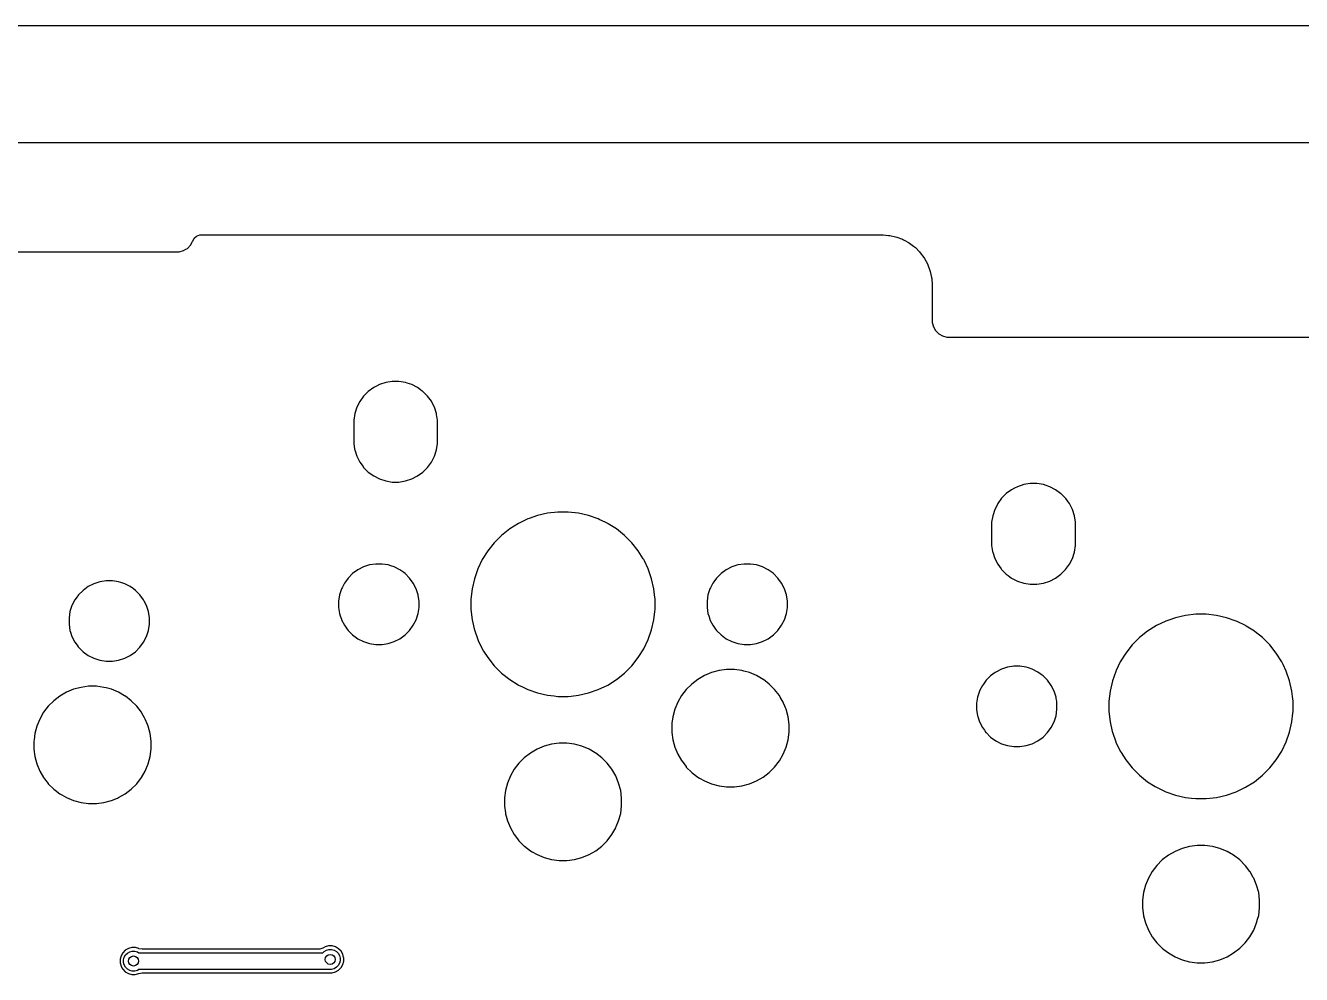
# Model space of a CAD drawing. Header units: inches. Extents: x 2.6 to 14.2, y -7.9 to -3.5.
# Drawn here: x 4.64 to 6.14, y -4.568 to -3.452 of the extents above; entities that cross this region are included whole.
import ezdxf

# ---------------------------------------------------------------- set-up
doc = ezdxf.new("R2010")
doc.units = ezdxf.units.IN
doc.header["$MEASUREMENT"] = 0
doc.layers.add('B.Cu', color=153, linetype='CONTINUOUS', true_color=0x4d7fc4)

msp = doc.modelspace()

# ---------------------------------------------------------------- linework, layer by layer
at = {"layer": 'B.Cu', "linetype": 'CONTINUOUS'}
for p, q in [((2.598, -3.4524), (14.1925, -3.4524)), ((6.3309, -3.5901), (3.3782, -3.5901)), ((4.8369, -3.7057), (4.8386, -3.7022)), ((4.8386, -3.7022), (4.8415, -3.6997)), ((4.8415, -3.6997), (4.8451, -3.6985)), ((4.8451, -3.6985), (4.8464, -3.6984)), ((4.8464, -3.6984), (5.6446, -3.6984)), ((5.6446, -3.6984), (5.6469, -3.6984)), ((5.6469, -3.6984), (5.6476, -3.6984)), ((5.6476, -3.6984), (5.6487, -3.6985)), ((5.6487, -3.6985), (5.6549, -3.699)), ((5.6549, -3.699), (5.6563, -3.6992)), ((5.6563, -3.6992), (5.6632, -3.7007)), ((5.6632, -3.7007), (5.6645, -3.7011)), ((5.6645, -3.7011), (5.6711, -3.7035)), ((5.6711, -3.7035), (5.6724, -3.7041)), ((5.6724, -3.7041), (5.6741, -3.705)), ((4.1476, -3.7181), (4.8211, -3.7181)), ((4.8211, -3.7181), (4.8261, -3.7168)), ((4.8261, -3.7168), (4.8287, -3.7153)), ((4.8287, -3.7153), (4.8306, -3.7142)), ((4.8306, -3.7142), (4.8342, -3.7105)), ((4.8342, -3.7105), (4.8368, -3.706)), ((4.8342, -3.7105), (4.8342, -3.7105)), ((4.8368, -3.706), (4.8369, -3.7057)), ((4.8368, -3.706), (4.8368, -3.706)), ((5.6741, -3.705), (5.6784, -3.7074)), ((5.6784, -3.7074), (5.6785, -3.7074)), ((5.6785, -3.7074), (5.6797, -3.7082)), ((5.6797, -3.7082), (5.6844, -3.7117)), ((5.6844, -3.7117), (5.6853, -3.7124)), ((5.6853, -3.7124), (5.6864, -3.7133)), ((5.6864, -3.7133), (5.6913, -3.7183)), ((5.6913, -3.7183), (5.6922, -3.7194)), ((5.6922, -3.7194), (5.6965, -3.725)), ((5.6965, -3.725), (5.6972, -3.7261)), ((5.6972, -3.7261), (5.7006, -3.7323)), ((5.7006, -3.7323), (5.7012, -3.7336)), ((5.7012, -3.7336), (5.7036, -3.7402)), ((5.7036, -3.7402), (5.704, -3.7415)), ((5.704, -3.7415), (5.7055, -3.7484)), ((5.7055, -3.7484), (5.7057, -3.7497)), ((5.7057, -3.7497), (5.7062, -3.7571)), ((5.7062, -3.7571), (5.7062, -3.7578)), ((5.7062, -3.7578), (5.7062, -3.8014)), ((5.7062, -3.8014), (5.7076, -3.8064)), ((5.7076, -3.8064), (5.7076, -3.8064)), ((5.7076, -3.8064), (5.7076, -3.8064)), ((5.7076, -3.8064), (5.7102, -3.8109)), ((5.7102, -3.8109), (5.7139, -3.8146)), ((5.7139, -3.8146), (5.7183, -3.8171)), ((5.7183, -3.8171), (5.7234, -3.8185)), ((5.7234, -3.8185), (6.3309, -3.8185)), ((5.0433, -3.8823), (5.0378, -3.8878)), ((5.0496, -3.8777), (5.0433, -3.8823)), ((5.0529, -3.876), (5.0496, -3.8777)), ((5.0496, -3.8777), (5.0496, -3.8777)), ((5.0496, -3.8777), (5.0496, -3.8777)), ((5.0496, -3.8777), (5.0496, -3.8777)), ((5.0565, -3.8742), (5.0529, -3.876)), ((5.0638, -3.8718), (5.0565, -3.8742)), ((5.0565, -3.8742), (5.0565, -3.8742)), ((5.0715, -3.8706), (5.0638, -3.8718)), ((5.0792, -3.8706), (5.0715, -3.8706)), ((5.0715, -3.8706), (5.0715, -3.8706)), ((5.0715, -3.8706), (5.0715, -3.8706)), ((5.0869, -3.8718), (5.0792, -3.8706)), ((5.0792, -3.8706), (5.0792, -3.8706)), ((5.0792, -3.8706), (5.0792, -3.8706)), ((5.0888, -3.8725), (5.0869, -3.8718)), ((5.0869, -3.8718), (5.0869, -3.8718)), ((5.0869, -3.8718), (5.0869, -3.8718)), ((5.0943, -3.8742), (5.0888, -3.8725)), ((5.1012, -3.8777), (5.0943, -3.8742)), ((5.0943, -3.8742), (5.0943, -3.8742)), ((5.0943, -3.8742), (5.0943, -3.8742)), ((5.0943, -3.8742), (5.0943, -3.8742)), ((5.1048, -3.8804), (5.1012, -3.8777)), ((5.1012, -3.8777), (5.1012, -3.8777)), ((5.1012, -3.8777), (5.1012, -3.8777)), ((5.1068, -3.8819), (5.1048, -3.8804)), ((5.1074, -3.8823), (5.1068, -3.8819)), ((5.1129, -3.8878), (5.1074, -3.8823)), ((5.0332, -3.8941), (5.0297, -3.901)), ((5.0333, -3.894), (5.0332, -3.8941)), ((5.0378, -3.8878), (5.0333, -3.894)), ((5.0333, -3.894), (5.0333, -3.894)), ((5.0333, -3.894), (5.0333, -3.894)), ((5.0333, -3.894), (5.0333, -3.894)), ((5.1174, -3.8939), (5.1129, -3.8878)), ((5.1129, -3.8878), (5.1129, -3.8878)), ((5.1175, -3.894), (5.1174, -3.8939)), ((5.121, -3.901), (5.1175, -3.894)), ((5.0273, -3.9083), (5.0261, -3.916)), ((5.0297, -3.901), (5.0273, -3.9083)), ((5.0297, -3.901), (5.0297, -3.901)), ((5.1234, -3.9083), (5.121, -3.901)), ((5.1236, -3.9097), (5.1234, -3.9083)), ((5.1239, -3.9115), (5.1236, -3.9097)), ((5.1242, -3.9137), (5.1239, -3.9115)), ((5.1246, -3.916), (5.1242, -3.9137)), ((5.0261, -3.916), (5.0261, -3.916)), ((5.0261, -3.916), (5.0261, -3.9434)), ((5.1246, -3.9434), (5.1246, -3.916)), ((5.0261, -3.9434), (5.0261, -3.9434)), ((5.0261, -3.9434), (5.0272, -3.9502)), ((5.1234, -3.9511), (5.1246, -3.9434)), ((5.0272, -3.9502), (5.0273, -3.9511)), ((5.0273, -3.9511), (5.0297, -3.9584)), ((5.0297, -3.9584), (5.0333, -3.9653)), ((5.1175, -3.9653), (5.121, -3.9584)), ((5.121, -3.9584), (5.1234, -3.9511)), ((5.0333, -3.9653), (5.0333, -3.9653)), ((5.0333, -3.9653), (5.0333, -3.9653)), ((5.0333, -3.9653), (5.0372, -3.9707)), ((5.0372, -3.9707), (5.0378, -3.9716)), ((5.0378, -3.9716), (5.0433, -3.9771)), ((5.1074, -3.9771), (5.1129, -3.9716)), ((5.1129, -3.9716), (5.1175, -3.9653)), ((5.0433, -3.9771), (5.0496, -3.9816)), ((5.0496, -3.9816), (5.0565, -3.9852)), ((5.0565, -3.9852), (5.0638, -3.9876)), ((5.0638, -3.9876), (5.0715, -3.9888)), ((5.0715, -3.9888), (5.0715, -3.9888)), ((5.0715, -3.9888), (5.0792, -3.9888)), ((5.0792, -3.9888), (5.0869, -3.9876)), ((5.0792, -3.9888), (5.0792, -3.9888)), ((5.0869, -3.9876), (5.0943, -3.9852)), ((5.0943, -3.9852), (5.1012, -3.9816)), ((5.1012, -3.9816), (5.1074, -3.9771)), ((5.7933, -4.0024), (5.7878, -4.0079)), ((5.7996, -3.9978), (5.7933, -4.0024)), ((5.8029, -3.9961), (5.7996, -3.9978)), ((5.7996, -3.9978), (5.7996, -3.9978)), ((5.7996, -3.9978), (5.7996, -3.9978)), ((5.7996, -3.9978), (5.7996, -3.9978)), ((5.8065, -3.9943), (5.8029, -3.9961)), ((5.8138, -3.9919), (5.8065, -3.9943)), ((5.8065, -3.9943), (5.8065, -3.9943)), ((5.8215, -3.9907), (5.8138, -3.9919)), ((5.8292, -3.9907), (5.8215, -3.9907)), ((5.8215, -3.9907), (5.8215, -3.9907)), ((5.8215, -3.9907), (5.8215, -3.9907)), ((5.8369, -3.9919), (5.8292, -3.9907)), ((5.8292, -3.9907), (5.8292, -3.9907)), ((5.8292, -3.9907), (5.8292, -3.9907)), ((5.84, -3.9929), (5.8369, -3.9919)), ((5.8369, -3.9919), (5.8369, -3.9919)), ((5.8369, -3.9919), (5.8369, -3.9919)), ((5.8443, -3.9943), (5.84, -3.9929)), ((5.8512, -3.9978), (5.8443, -3.9943)), ((5.8443, -3.9943), (5.8443, -3.9943)), ((5.8443, -3.9943), (5.8443, -3.9943)), ((5.8443, -3.9943), (5.8443, -3.9943)), ((5.8572, -4.0022), (5.8512, -3.9978)), ((5.8512, -3.9978), (5.8512, -3.9978)), ((5.8512, -3.9978), (5.8512, -3.9978)), ((5.8574, -4.0024), (5.8572, -4.0022)), ((5.8629, -4.0079), (5.8574, -4.0024)), ((5.7816, -4.0174), (5.7797, -4.021)), ((5.7833, -4.0141), (5.7816, -4.0174)), ((5.7878, -4.0079), (5.7833, -4.0141)), ((5.7833, -4.0141), (5.7833, -4.0141)), ((5.7833, -4.0141), (5.7833, -4.0141)), ((5.7833, -4.0141), (5.7833, -4.0141)), ((5.8632, -4.0083), (5.8629, -4.0079)), ((5.8672, -4.0138), (5.8632, -4.0083)), ((5.8675, -4.0141), (5.8672, -4.0138)), ((5.871, -4.021), (5.8675, -4.0141)), ((5.2307, -4.0322), (5.2198, -4.0375)), ((5.2323, -4.0317), (5.2307, -4.0322)), ((5.2307, -4.0322), (5.2307, -4.0322)), ((5.2307, -4.0322), (5.2307, -4.0322)), ((5.2422, -4.0282), (5.2323, -4.0317)), ((5.254, -4.0255), (5.2422, -4.0282)), ((5.2661, -4.0242), (5.254, -4.0255)), ((5.2783, -4.0242), (5.2661, -4.0242)), ((5.2661, -4.0242), (5.2661, -4.0242)), ((5.2904, -4.0255), (5.2783, -4.0242)), ((5.2783, -4.0242), (5.2783, -4.0242)), ((5.3022, -4.0282), (5.2904, -4.0255)), ((5.3137, -4.0322), (5.3022, -4.0282)), ((5.3022, -4.0282), (5.3022, -4.0282)), ((5.3022, -4.0282), (5.3022, -4.0282)), ((5.3154, -4.0331), (5.3137, -4.0322)), ((5.3216, -4.0361), (5.3154, -4.0331)), ((5.7773, -4.0284), (5.7761, -4.0361)), ((5.7797, -4.021), (5.7773, -4.0284)), ((5.7797, -4.021), (5.7797, -4.021)), ((5.8734, -4.0284), (5.871, -4.021)), ((5.8746, -4.0361), (5.8734, -4.0284)), ((5.2095, -4.044), (5.1999, -4.0516)), ((5.2198, -4.0375), (5.2095, -4.044)), ((5.2095, -4.044), (5.2095, -4.044)), ((5.3247, -4.0375), (5.3216, -4.0361)), ((5.3254, -4.038), (5.3247, -4.0375)), ((5.335, -4.044), (5.3254, -4.038)), ((5.3445, -4.0516), (5.335, -4.044)), ((5.335, -4.044), (5.335, -4.044)), ((5.335, -4.044), (5.335, -4.044)), ((5.7761, -4.0361), (5.7761, -4.0361)), ((5.7761, -4.0361), (5.7761, -4.0635)), ((5.8746, -4.0635), (5.8746, -4.0361)), ((5.8746, -4.0361), (5.8746, -4.0361)), ((5.1913, -4.0602), (5.1838, -4.0697)), ((5.1999, -4.0516), (5.1913, -4.0602)), ((5.1913, -4.0602), (5.1913, -4.0602)), ((5.1999, -4.0516), (5.1999, -4.0516)), ((5.3531, -4.0602), (5.3445, -4.0516)), ((5.3607, -4.0697), (5.3531, -4.0602)), ((5.7761, -4.0635), (5.7761, -4.0635)), ((5.7761, -4.0635), (5.7772, -4.0705)), ((5.8734, -4.0711), (5.8746, -4.0635)), ((5.1773, -4.08), (5.172, -4.0909)), ((5.1838, -4.0697), (5.1773, -4.08)), ((5.1838, -4.0697), (5.1838, -4.0697)), ((5.3665, -4.079), (5.3607, -4.0697)), ((5.3671, -4.08), (5.3665, -4.079)), ((5.3678, -4.0814), (5.3671, -4.08)), ((5.7772, -4.0705), (5.7773, -4.0711)), ((5.7773, -4.0711), (5.7797, -4.0785)), ((5.7797, -4.0785), (5.7833, -4.0854)), ((5.8675, -4.0854), (5.871, -4.0785)), ((5.871, -4.0785), (5.8734, -4.0711)), ((5.0308, -4.0921), (5.0249, -4.0964)), ((5.0309, -4.092), (5.0308, -4.0921)), ((5.0375, -4.0886), (5.0309, -4.092)), ((5.0446, -4.0863), (5.0375, -4.0886)), ((5.0375, -4.0886), (5.0375, -4.0886)), ((5.0375, -4.0886), (5.0375, -4.0886)), ((5.052, -4.0852), (5.0446, -4.0863)), ((5.0594, -4.0852), (5.052, -4.0852)), ((5.052, -4.0852), (5.052, -4.0852)), ((5.052, -4.0852), (5.052, -4.0852)), ((5.0667, -4.0863), (5.0594, -4.0852)), ((5.0594, -4.0852), (5.0594, -4.0852)), ((5.0594, -4.0852), (5.0594, -4.0852)), ((5.0699, -4.0874), (5.0667, -4.0863)), ((5.0667, -4.0863), (5.0667, -4.0863)), ((5.0667, -4.0863), (5.0667, -4.0863)), ((5.0738, -4.0886), (5.0699, -4.0874)), ((5.0804, -4.092), (5.0738, -4.0886)), ((5.0738, -4.0886), (5.0738, -4.0886)), ((5.0738, -4.0886), (5.0738, -4.0886)), ((5.0849, -4.0952), (5.0804, -4.092)), ((5.172, -4.0909), (5.168, -4.1024)), ((5.172, -4.0909), (5.172, -4.0909)), ((5.3724, -4.0909), (5.3678, -4.0814)), ((5.3764, -4.1024), (5.3724, -4.0909)), ((5.4639, -4.0921), (5.458, -4.0964)), ((5.464, -4.092), (5.4639, -4.0921)), ((5.4706, -4.0886), (5.464, -4.092)), ((5.4777, -4.0863), (5.4706, -4.0886)), ((5.4706, -4.0886), (5.4706, -4.0886)), ((5.4706, -4.0886), (5.4706, -4.0886)), ((5.485, -4.0852), (5.4777, -4.0863)), ((5.4925, -4.0852), (5.485, -4.0852)), ((5.485, -4.0852), (5.485, -4.0852)), ((5.485, -4.0852), (5.485, -4.0852)), ((5.4998, -4.0863), (5.4925, -4.0852)), ((5.4925, -4.0852), (5.4925, -4.0852)), ((5.4925, -4.0852), (5.4925, -4.0852)), ((5.503, -4.0874), (5.4998, -4.0863)), ((5.4998, -4.0863), (5.4998, -4.0863)), ((5.4998, -4.0863), (5.4998, -4.0863)), ((5.5069, -4.0886), (5.503, -4.0874)), ((5.5135, -4.092), (5.5069, -4.0886)), ((5.5069, -4.0886), (5.5069, -4.0886)), ((5.5069, -4.0886), (5.5069, -4.0886)), ((5.5179, -4.0952), (5.5135, -4.092)), ((5.7833, -4.0854), (5.7833, -4.0854)), ((5.7833, -4.0854), (5.7833, -4.0854)), ((5.7833, -4.0854), (5.7873, -4.091)), ((5.7873, -4.091), (5.7878, -4.0917)), ((5.7878, -4.0917), (5.7933, -4.0972)), ((5.8574, -4.0972), (5.8629, -4.0917)), ((5.8629, -4.0917), (5.8675, -4.0854)), ((4.7206, -4.1083), (4.714, -4.1117)), ((4.7277, -4.106), (4.7206, -4.1083)), ((4.7206, -4.1083), (4.7206, -4.1083)), ((4.7206, -4.1083), (4.7206, -4.1083)), ((4.735, -4.1049), (4.7277, -4.106)), ((4.7425, -4.1049), (4.735, -4.1049)), ((4.735, -4.1049), (4.735, -4.1049)), ((4.735, -4.1049), (4.735, -4.1049)), ((4.7498, -4.106), (4.7425, -4.1049)), ((4.7425, -4.1049), (4.7425, -4.1049)), ((4.7425, -4.1049), (4.7425, -4.1049)), ((4.7524, -4.1069), (4.7498, -4.106)), ((4.7498, -4.106), (4.7498, -4.106)), ((4.7498, -4.106), (4.7498, -4.106)), ((4.7569, -4.1083), (4.7524, -4.1069)), ((4.7635, -4.1117), (4.7569, -4.1083)), ((4.7569, -4.1083), (4.7569, -4.1083)), ((4.7569, -4.1083), (4.7569, -4.1083)), ((5.0153, -4.1077), (5.0125, -4.1131)), ((5.0164, -4.106), (5.0153, -4.1077)), ((5.0196, -4.1017), (5.0164, -4.106)), ((5.0249, -4.0964), (5.0196, -4.1017)), ((5.0865, -4.0964), (5.0849, -4.0952)), ((5.0917, -4.1017), (5.0865, -4.0964)), ((5.0865, -4.0964), (5.0865, -4.0964)), ((5.0865, -4.0964), (5.0865, -4.0964)), ((5.0961, -4.1077), (5.0917, -4.1017)), ((5.0995, -4.1143), (5.0961, -4.1077)), ((5.168, -4.1024), (5.1653, -4.1143)), ((5.3791, -4.1143), (5.3764, -4.1024)), ((5.4483, -4.1077), (5.4455, -4.1131)), ((5.4495, -4.106), (5.4483, -4.1077)), ((5.4527, -4.1017), (5.4495, -4.106)), ((5.458, -4.0964), (5.4527, -4.1017)), ((5.5195, -4.0964), (5.5179, -4.0952)), ((5.5248, -4.1017), (5.5195, -4.0964)), ((5.5195, -4.0964), (5.5195, -4.0964)), ((5.5195, -4.0964), (5.5195, -4.0964)), ((5.5292, -4.1077), (5.5248, -4.1017)), ((5.5325, -4.1143), (5.5292, -4.1077)), ((5.7933, -4.0972), (5.7954, -4.0987)), ((5.7954, -4.0987), (5.7995, -4.1017)), ((5.7995, -4.1017), (5.7996, -4.1017)), ((5.7996, -4.1017), (5.8065, -4.1052)), ((5.8065, -4.1052), (5.8138, -4.1076)), ((5.8138, -4.1076), (5.8215, -4.1088)), ((5.8215, -4.1088), (5.8215, -4.1088)), ((5.8215, -4.1088), (5.8292, -4.1088)), ((5.8292, -4.1088), (5.8369, -4.1076)), ((5.8292, -4.1088), (5.8292, -4.1088)), ((5.8369, -4.1076), (5.8443, -4.1052)), ((5.8443, -4.1052), (5.8512, -4.1017)), ((5.8512, -4.1017), (5.8574, -4.0972)), ((4.7027, -4.1213), (4.6997, -4.1254)), ((4.708, -4.1161), (4.7027, -4.1213)), ((4.7139, -4.1117), (4.708, -4.1161)), ((4.714, -4.1117), (4.7139, -4.1117)), ((4.7671, -4.1143), (4.7635, -4.1117)), ((4.7695, -4.1161), (4.7671, -4.1143)), ((4.7748, -4.1213), (4.7695, -4.1161)), ((4.7695, -4.1161), (4.7695, -4.1161)), ((4.7695, -4.1161), (4.7695, -4.1161)), ((4.7792, -4.1274), (4.7748, -4.1213)), ((5.0096, -4.1214), (5.0084, -4.1287)), ((5.0119, -4.1143), (5.0096, -4.1214)), ((5.0125, -4.1131), (5.0119, -4.1143)), ((5.1018, -4.1214), (5.0995, -4.1143)), ((5.1019, -4.1221), (5.1018, -4.1214)), ((5.1026, -4.1264), (5.1019, -4.1221)), ((5.1653, -4.1143), (5.1639, -4.1264)), ((5.3799, -4.1214), (5.3791, -4.1143)), ((5.3805, -4.1264), (5.3799, -4.1214)), ((5.4426, -4.1214), (5.4415, -4.1287)), ((5.4449, -4.1143), (5.4426, -4.1214)), ((5.4455, -4.1131), (5.4449, -4.1143)), ((5.5348, -4.1214), (5.5325, -4.1143)), ((5.536, -4.1287), (5.5348, -4.1214)), ((4.6949, -4.134), (4.6926, -4.1411)), ((4.6953, -4.1332), (4.6949, -4.134)), ((4.6983, -4.1274), (4.6953, -4.1332)), ((4.6997, -4.1254), (4.6983, -4.1274)), ((4.7799, -4.1287), (4.7792, -4.1274)), ((4.7825, -4.134), (4.7799, -4.1287)), ((4.7848, -4.1411), (4.7825, -4.134)), ((5.0084, -4.1287), (5.0084, -4.1287)), ((5.0084, -4.1287), (5.0084, -4.1362)), ((5.0084, -4.1362), (5.0084, -4.1362)), ((5.0084, -4.1362), (5.0096, -4.1435)), ((5.1018, -4.1435), (5.1029, -4.1362)), ((5.1028, -4.1276), (5.1026, -4.1264)), ((5.1029, -4.1286), (5.1028, -4.1276)), ((5.1029, -4.1287), (5.1029, -4.1286)), ((5.1029, -4.1362), (5.1029, -4.1287)), ((5.1639, -4.1264), (5.1639, -4.1385)), ((5.1639, -4.1385), (5.1653, -4.1506)), ((5.3802, -4.1411), (5.3805, -4.1385)), ((5.3805, -4.1287), (5.3805, -4.1264)), ((5.3805, -4.1264), (5.3805, -4.1264)), ((5.3805, -4.1385), (5.3805, -4.1287)), ((5.3805, -4.1385), (5.3805, -4.1385)), ((5.4415, -4.1287), (5.4415, -4.1287)), ((5.4415, -4.1287), (5.4415, -4.1362)), ((5.4415, -4.1362), (5.4415, -4.1362)), ((5.4415, -4.1362), (5.4426, -4.1435)), ((5.5348, -4.1435), (5.536, -4.1362)), ((5.536, -4.1362), (5.536, -4.1287)), ((4.6926, -4.1411), (4.6915, -4.1484)), ((4.6915, -4.1484), (4.6915, -4.1484)), ((4.6915, -4.1484), (4.6915, -4.1559)), ((4.786, -4.1484), (4.7848, -4.1411)), ((4.786, -4.1559), (4.786, -4.1484)), ((5.0096, -4.1435), (5.0096, -4.1435)), ((5.0096, -4.1435), (5.0104, -4.1461)), ((5.0104, -4.1461), (5.0117, -4.1501)), ((5.0117, -4.1501), (5.0119, -4.1506)), ((5.0119, -4.1506), (5.0153, -4.1572)), ((5.0961, -4.1572), (5.0995, -4.1506)), ((5.0995, -4.1506), (5.1018, -4.1435)), ((5.1653, -4.1506), (5.1677, -4.1614)), ((5.3764, -4.1625), (5.3791, -4.1506)), ((5.3791, -4.1506), (5.3802, -4.1411)), ((5.4426, -4.1435), (5.4426, -4.1435)), ((5.4426, -4.1435), (5.4435, -4.1461)), ((5.4435, -4.1461), (5.4448, -4.1501)), ((5.4448, -4.1501), (5.4449, -4.1506)), ((5.4449, -4.1506), (5.4483, -4.1572)), ((5.5292, -4.1572), (5.5325, -4.1506)), ((5.5325, -4.1506), (5.5348, -4.1435)), ((5.9807, -4.1523), (5.9698, -4.1576)), ((5.9842, -4.1511), (5.9807, -4.1523)), ((5.9807, -4.1523), (5.9807, -4.1523)), ((5.9807, -4.1523), (5.9807, -4.1523)), ((5.9922, -4.1483), (5.9842, -4.1511)), ((6.004, -4.1456), (5.9922, -4.1483)), ((6.0161, -4.1442), (6.004, -4.1456)), ((6.0283, -4.1442), (6.0161, -4.1442)), ((6.0161, -4.1442), (6.0161, -4.1442)), ((6.0404, -4.1456), (6.0283, -4.1442)), ((6.0283, -4.1442), (6.0283, -4.1442)), ((6.0522, -4.1483), (6.0404, -4.1456)), ((6.0637, -4.1523), (6.0522, -4.1483)), ((6.0522, -4.1483), (6.0522, -4.1483)), ((6.0522, -4.1483), (6.0522, -4.1483)), ((6.0646, -4.1528), (6.0637, -4.1523)), ((6.0747, -4.1576), (6.0646, -4.1528)), ((4.6915, -4.1559), (4.6915, -4.1559)), ((4.6915, -4.1559), (4.6926, -4.1632)), ((4.6926, -4.1632), (4.6926, -4.1632)), ((4.6926, -4.1632), (4.6933, -4.1651)), ((4.6933, -4.1651), (4.6949, -4.1703)), ((4.7825, -4.1703), (4.7848, -4.1632)), ((4.7848, -4.1632), (4.786, -4.1559)), ((5.0153, -4.1572), (5.0185, -4.1616)), ((5.0185, -4.1616), (5.0196, -4.1632)), ((5.0196, -4.1632), (5.0196, -4.1632)), ((5.0196, -4.1632), (5.0249, -4.1685)), ((5.0249, -4.1685), (5.0309, -4.1729)), ((5.0804, -4.1729), (5.0865, -4.1685)), ((5.0865, -4.1685), (5.0917, -4.1632)), ((5.0917, -4.1632), (5.0961, -4.1572)), ((5.1677, -4.1614), (5.168, -4.1625)), ((5.168, -4.1625), (5.172, -4.174)), ((5.3724, -4.174), (5.3764, -4.1625)), ((5.4483, -4.1572), (5.4515, -4.1616)), ((5.4515, -4.1616), (5.4526, -4.1632)), ((5.4526, -4.1632), (5.4527, -4.1632)), ((5.4527, -4.1632), (5.458, -4.1685)), ((5.458, -4.1685), (5.464, -4.1729)), ((5.5135, -4.1729), (5.5195, -4.1685)), ((5.5195, -4.1685), (5.5248, -4.1632)), ((5.5248, -4.1632), (5.5292, -4.1572)), ((5.9595, -4.1641), (5.9499, -4.1717)), ((5.9698, -4.1576), (5.9595, -4.1641)), ((5.9595, -4.1641), (5.9595, -4.1641)), ((6.075, -4.1578), (6.0747, -4.1576)), ((6.0754, -4.158), (6.075, -4.1578)), ((6.085, -4.1641), (6.0754, -4.158)), ((6.0859, -4.1648), (6.085, -4.1641)), ((6.085, -4.1641), (6.085, -4.1641)), ((6.085, -4.1641), (6.085, -4.1641)), ((6.0945, -4.1717), (6.0859, -4.1648)), ((4.6949, -4.1703), (4.6949, -4.1703)), ((4.6949, -4.1703), (4.6983, -4.1769)), ((4.6983, -4.1769), (4.7011, -4.1807)), ((4.7011, -4.1807), (4.7023, -4.1824)), ((4.7023, -4.1824), (4.7027, -4.1829)), ((4.7027, -4.1829), (4.708, -4.1882)), ((4.7695, -4.1882), (4.7748, -4.1829)), ((4.7748, -4.1829), (4.7792, -4.1769)), ((4.7792, -4.1769), (4.7825, -4.1703)), ((5.0309, -4.1729), (5.0375, -4.1763)), ((5.0375, -4.1763), (5.0446, -4.1785)), ((5.0446, -4.1785), (5.052, -4.1797)), ((5.052, -4.1797), (5.052, -4.1797)), ((5.052, -4.1797), (5.0594, -4.1797)), ((5.0594, -4.1797), (5.0667, -4.1785)), ((5.0594, -4.1797), (5.0594, -4.1797)), ((5.0667, -4.1785), (5.0738, -4.1763)), ((5.0738, -4.1763), (5.0804, -4.1729)), ((5.172, -4.174), (5.1725, -4.1749)), ((5.1725, -4.1749), (5.1773, -4.1849)), ((5.1773, -4.1849), (5.1788, -4.1874)), ((5.3607, -4.1952), (5.3671, -4.1849)), ((5.3671, -4.1849), (5.3724, -4.174)), ((5.464, -4.1729), (5.4706, -4.1763)), ((5.4706, -4.1763), (5.4777, -4.1785)), ((5.4777, -4.1785), (5.485, -4.1797)), ((5.485, -4.1797), (5.485, -4.1797)), ((5.485, -4.1797), (5.4925, -4.1797)), ((5.4925, -4.1797), (5.4998, -4.1785)), ((5.4925, -4.1797), (5.4925, -4.1797)), ((5.4998, -4.1785), (5.5069, -4.1763)), ((5.5069, -4.1763), (5.5135, -4.1729)), ((5.9413, -4.1803), (5.9338, -4.1898)), ((5.9499, -4.1717), (5.9413, -4.1803)), ((5.9413, -4.1803), (5.9413, -4.1803)), ((5.9499, -4.1717), (5.9499, -4.1717)), ((6.1031, -4.1803), (6.0945, -4.1717)), ((6.1107, -4.1898), (6.1031, -4.1803)), ((4.708, -4.1882), (4.714, -4.1926)), ((4.714, -4.1926), (4.7206, -4.1959)), ((4.7206, -4.1959), (4.7277, -4.1982)), ((4.7277, -4.1982), (4.735, -4.1994)), ((4.735, -4.1994), (4.735, -4.1994)), ((4.735, -4.1994), (4.7425, -4.1994)), ((4.7425, -4.1994), (4.7498, -4.1982)), ((4.7425, -4.1994), (4.7425, -4.1994)), ((4.7498, -4.1982), (4.7569, -4.1959)), ((4.7569, -4.1959), (4.7635, -4.1926)), ((4.7635, -4.1926), (4.7695, -4.1882)), ((5.1788, -4.1874), (5.1838, -4.1952)), ((5.1838, -4.1952), (5.1913, -4.2047)), ((5.3531, -4.2047), (5.3607, -4.1952)), ((5.9338, -4.1898), (5.9273, -4.2001)), ((5.9338, -4.1898), (5.9338, -4.1898)), ((6.1171, -4.2001), (6.1107, -4.1898)), ((5.1913, -4.2047), (5.1999, -4.2133)), ((5.1999, -4.2133), (5.2095, -4.2209)), ((5.335, -4.2209), (5.3445, -4.2133)), ((5.3445, -4.2133), (5.3531, -4.2047)), ((5.4469, -4.2127), (5.4385, -4.2162)), ((5.4556, -4.2104), (5.4469, -4.2127)), ((5.4645, -4.2092), (5.4556, -4.2104)), ((5.4736, -4.2092), (5.4645, -4.2092)), ((5.4825, -4.2104), (5.4736, -4.2092)), ((5.4849, -4.211), (5.4825, -4.2104)), ((5.4825, -4.2104), (5.4825, -4.2104)), ((5.4825, -4.2104), (5.4825, -4.2104)), ((5.4913, -4.2127), (5.4849, -4.211)), ((5.4996, -4.2162), (5.4913, -4.2127)), ((5.7803, -4.2125), (5.7749, -4.2165)), ((5.7809, -4.2121), (5.7803, -4.2125)), ((5.7875, -4.2087), (5.7809, -4.2121)), ((5.7946, -4.2064), (5.7875, -4.2087)), ((5.7875, -4.2087), (5.7875, -4.2087)), ((5.7875, -4.2087), (5.7875, -4.2087)), ((5.802, -4.2053), (5.7946, -4.2064)), ((5.8094, -4.2053), (5.802, -4.2053)), ((5.802, -4.2053), (5.802, -4.2053)), ((5.802, -4.2053), (5.802, -4.2053)), ((5.8167, -4.2064), (5.8094, -4.2053)), ((5.8094, -4.2053), (5.8094, -4.2053)), ((5.8094, -4.2053), (5.8094, -4.2053)), ((5.8195, -4.2073), (5.8167, -4.2064)), ((5.8167, -4.2064), (5.8167, -4.2064)), ((5.8167, -4.2064), (5.8167, -4.2064)), ((5.8238, -4.2087), (5.8195, -4.2073)), ((5.8304, -4.2121), (5.8238, -4.2087)), ((5.8238, -4.2087), (5.8238, -4.2087)), ((5.8238, -4.2087), (5.8238, -4.2087)), ((5.8344, -4.215), (5.8304, -4.2121)), ((5.8365, -4.2165), (5.8344, -4.215)), ((5.9219, -4.2114), (5.918, -4.2225)), ((5.922, -4.211), (5.9219, -4.2114)), ((5.9223, -4.2104), (5.922, -4.211)), ((5.9273, -4.2001), (5.9223, -4.2104)), ((6.1187, -4.2032), (6.1171, -4.2001)), ((6.1171, -4.2001), (6.1171, -4.2001)), ((6.1224, -4.211), (6.1187, -4.2032)), ((6.1264, -4.2225), (6.1224, -4.211)), ((4.7145, -4.2289), (4.7056, -4.2301)), ((4.7236, -4.2289), (4.7145, -4.2289)), ((4.7325, -4.2301), (4.7236, -4.2289)), ((5.2095, -4.2209), (5.2195, -4.2272)), ((5.2195, -4.2272), (5.2198, -4.2274)), ((5.2198, -4.2274), (5.2244, -4.2296)), ((5.2244, -4.2296), (5.2307, -4.2327)), ((5.3137, -4.2327), (5.3247, -4.2274)), ((5.3247, -4.2274), (5.335, -4.2209)), ((5.4235, -4.2262), (5.4171, -4.2326)), ((5.4307, -4.2207), (5.4235, -4.2262)), ((5.4385, -4.2162), (5.4307, -4.2207)), ((5.4307, -4.2207), (5.4307, -4.2207)), ((5.4385, -4.2162), (5.4385, -4.2162)), ((5.5074, -4.2207), (5.4996, -4.2162)), ((5.4996, -4.2162), (5.4996, -4.2162)), ((5.5077, -4.2209), (5.5074, -4.2207)), ((5.5074, -4.2207), (5.5074, -4.2207)), ((5.5146, -4.2262), (5.5077, -4.2209)), ((5.521, -4.2326), (5.5146, -4.2262)), ((5.5146, -4.2262), (5.5146, -4.2262)), ((5.5146, -4.2262), (5.5146, -4.2262)), ((5.7653, -4.2278), (5.7623, -4.2335)), ((5.7664, -4.2262), (5.7653, -4.2278)), ((5.7696, -4.2217), (5.7664, -4.2262)), ((5.7749, -4.2165), (5.7696, -4.2217)), ((5.8417, -4.2217), (5.8365, -4.2165)), ((5.8365, -4.2165), (5.8365, -4.2165)), ((5.8365, -4.2165), (5.8365, -4.2165)), ((5.8461, -4.2278), (5.8417, -4.2217)), ((5.8495, -4.2344), (5.8461, -4.2278)), ((5.918, -4.2225), (5.9153, -4.2344)), ((6.1291, -4.2344), (6.1264, -4.2225)), ((4.6807, -4.2404), (4.6735, -4.2459)), ((4.6885, -4.2359), (4.6807, -4.2404)), ((4.6807, -4.2404), (4.6807, -4.2404)), ((4.6969, -4.2324), (4.6885, -4.2359)), ((4.6885, -4.2359), (4.6885, -4.2359)), ((4.7056, -4.2301), (4.6969, -4.2324)), ((4.735, -4.2307), (4.7325, -4.2301)), ((4.7325, -4.2301), (4.7325, -4.2301)), ((4.7325, -4.2301), (4.7325, -4.2301)), ((4.7413, -4.2324), (4.735, -4.2307)), ((4.7496, -4.2359), (4.7413, -4.2324)), ((4.7567, -4.2399), (4.7496, -4.2359)), ((4.7496, -4.2359), (4.7496, -4.2359)), ((4.7574, -4.2404), (4.7567, -4.2399)), ((4.7577, -4.2406), (4.7574, -4.2404)), ((4.7646, -4.2459), (4.7577, -4.2406)), ((5.2307, -4.2327), (5.2422, -4.2367)), ((5.2422, -4.2367), (5.254, -4.2394)), ((5.254, -4.2394), (5.2616, -4.2402)), ((5.2616, -4.2402), (5.2661, -4.2407)), ((5.2661, -4.2407), (5.2661, -4.2407)), ((5.2661, -4.2407), (5.2783, -4.2407)), ((5.2783, -4.2407), (5.2817, -4.2403)), ((5.2783, -4.2407), (5.2783, -4.2407)), ((5.2817, -4.2403), (5.2904, -4.2394)), ((5.2904, -4.2394), (5.3022, -4.2367)), ((5.3022, -4.2367), (5.3137, -4.2327)), ((5.4116, -4.2397), (5.4071, -4.2476)), ((5.4171, -4.2326), (5.4116, -4.2397)), ((5.4116, -4.2397), (5.4116, -4.2397)), ((5.5227, -4.2348), (5.521, -4.2326)), ((5.521, -4.2326), (5.521, -4.2326)), ((5.521, -4.2326), (5.521, -4.2326)), ((5.5265, -4.2397), (5.5227, -4.2348)), ((5.5275, -4.2415), (5.5265, -4.2397)), ((5.531, -4.2476), (5.5275, -4.2415)), ((5.7596, -4.2415), (5.7584, -4.2488)), ((5.7619, -4.2344), (5.7596, -4.2415)), ((5.7623, -4.2335), (5.7619, -4.2344)), ((5.8518, -4.2415), (5.8495, -4.2344)), ((5.852, -4.2431), (5.8518, -4.2415)), ((5.8526, -4.2464), (5.852, -4.2431)), ((5.9153, -4.2344), (5.9139, -4.2464)), ((6.1299, -4.2408), (6.1291, -4.2344)), ((6.1305, -4.2464), (6.1299, -4.2408)), ((4.6616, -4.2594), (4.6571, -4.2673)), ((4.6671, -4.2523), (4.6616, -4.2594)), ((4.6616, -4.2594), (4.6616, -4.2594)), ((4.6735, -4.2459), (4.6671, -4.2523)), ((4.771, -4.2523), (4.7646, -4.2459)), ((4.7646, -4.2459), (4.7646, -4.2459)), ((4.7646, -4.2459), (4.7646, -4.2459)), ((4.7765, -4.2594), (4.771, -4.2523)), ((4.7771, -4.2605), (4.7765, -4.2594)), ((5.4037, -4.2559), (5.4013, -4.2646)), ((5.4071, -4.2476), (5.4037, -4.2559)), ((5.4071, -4.2476), (5.4071, -4.2476)), ((5.5315, -4.2488), (5.531, -4.2476)), ((5.531, -4.2476), (5.531, -4.2476)), ((5.5329, -4.2522), (5.5315, -4.2488)), ((5.5338, -4.2543), (5.5329, -4.2522)), ((5.5345, -4.2559), (5.5338, -4.2543)), ((5.5368, -4.2646), (5.5345, -4.2559)), ((5.7584, -4.2488), (5.7584, -4.2488)), ((5.7584, -4.2488), (5.7584, -4.2562)), ((5.7584, -4.2562), (5.7584, -4.2562)), ((5.7584, -4.2562), (5.7596, -4.2636)), ((5.8518, -4.2636), (5.8529, -4.2562)), ((5.8528, -4.2477), (5.8526, -4.2464)), ((5.8528, -4.2481), (5.8528, -4.2477)), ((5.8529, -4.2488), (5.8528, -4.2481)), ((5.8529, -4.2562), (5.8529, -4.2488)), ((5.9139, -4.2464), (5.9139, -4.2586)), ((5.9139, -4.2586), (5.9153, -4.2707)), ((6.1303, -4.2604), (6.1305, -4.2586)), ((6.1305, -4.2488), (6.1305, -4.2464)), ((6.1305, -4.2464), (6.1305, -4.2464)), ((6.1305, -4.2586), (6.1305, -4.2488)), ((6.1305, -4.2586), (6.1305, -4.2586)), ((4.6571, -4.2673), (4.6537, -4.2756)), ((4.6571, -4.2673), (4.6571, -4.2673)), ((4.7802, -4.2658), (4.7771, -4.2605)), ((4.781, -4.2673), (4.7802, -4.2658)), ((4.7836, -4.2736), (4.781, -4.2673)), ((4.7845, -4.2756), (4.7836, -4.2736)), ((5.4003, -4.2722), (5.4001, -4.2736)), ((5.4001, -4.2736), (5.4001, -4.2826)), ((5.4013, -4.2646), (5.4003, -4.2722)), ((5.538, -4.2736), (5.5368, -4.2646)), ((5.538, -4.2826), (5.538, -4.2736)), ((5.7596, -4.2636), (5.7596, -4.2636)), ((5.7596, -4.2636), (5.7598, -4.2642)), ((5.7598, -4.2642), (5.7615, -4.2694)), ((5.7615, -4.2694), (5.7619, -4.2707)), ((5.7619, -4.2707), (5.7653, -4.2773)), ((5.8461, -4.2773), (5.8495, -4.2707)), ((5.8495, -4.2707), (5.8518, -4.2636)), ((5.9153, -4.2707), (5.9179, -4.282)), ((6.1264, -4.2826), (6.1291, -4.2707)), ((6.1291, -4.2707), (6.1303, -4.2604)), ((4.6513, -4.2843), (4.6504, -4.2916)), ((4.6537, -4.2756), (4.6513, -4.2843)), ((4.7868, -4.2843), (4.7845, -4.2756)), ((4.788, -4.2933), (4.7868, -4.2843)), ((5.4001, -4.2826), (5.4002, -4.283)), ((5.4002, -4.283), (5.4013, -4.2916)), ((5.5368, -4.2916), (5.538, -4.2826)), ((5.7653, -4.2773), (5.7676, -4.2806)), ((5.7676, -4.2806), (5.7694, -4.283)), ((5.7694, -4.283), (5.7696, -4.2833)), ((5.7696, -4.2833), (5.7749, -4.2886)), ((5.7749, -4.2886), (5.7809, -4.293)), ((5.8304, -4.293), (5.8365, -4.2886)), ((5.8365, -4.2886), (5.8417, -4.2833)), ((5.8417, -4.2833), (5.8461, -4.2773)), ((5.9179, -4.282), (5.918, -4.2826)), ((5.918, -4.2826), (5.922, -4.294)), ((6.1224, -4.294), (6.1264, -4.2826)), ((4.6504, -4.2916), (4.6501, -4.2933)), ((4.6501, -4.2933), (4.6501, -4.3023)), ((4.6501, -4.3023), (4.6502, -4.3028)), ((4.6502, -4.3028), (4.6513, -4.3113)), ((4.7868, -4.3113), (4.788, -4.3023)), ((4.788, -4.3023), (4.788, -4.2933)), ((5.2417, -4.3028), (5.2338, -4.3073)), ((5.25, -4.2993), (5.2417, -4.3028)), ((5.2417, -4.3028), (5.2417, -4.3028)), ((5.2587, -4.297), (5.25, -4.2993)), ((5.2677, -4.2958), (5.2587, -4.297)), ((5.2767, -4.2958), (5.2677, -4.2958)), ((5.2857, -4.297), (5.2767, -4.2958)), ((5.2886, -4.2978), (5.2857, -4.297)), ((5.2857, -4.297), (5.2857, -4.297)), ((5.2857, -4.297), (5.2857, -4.297)), ((5.2944, -4.2993), (5.2886, -4.2978)), ((5.3028, -4.3028), (5.2944, -4.2993)), ((5.3098, -4.3069), (5.3028, -4.3028)), ((5.3028, -4.3028), (5.3028, -4.3028)), ((5.4013, -4.2916), (5.4037, -4.3003)), ((5.4037, -4.3003), (5.4071, -4.3087)), ((5.531, -4.3087), (5.5345, -4.3003)), ((5.5345, -4.3003), (5.5368, -4.2916)), ((5.7809, -4.293), (5.7875, -4.2963)), ((5.7875, -4.2963), (5.7946, -4.2986)), ((5.7946, -4.2986), (5.802, -4.2998)), ((5.802, -4.2998), (5.802, -4.2998)), ((5.802, -4.2998), (5.8094, -4.2998)), ((5.8094, -4.2998), (5.8167, -4.2986)), ((5.8094, -4.2998), (5.8094, -4.2998)), ((5.8167, -4.2986), (5.8238, -4.2963)), ((5.8238, -4.2963), (5.8304, -4.293)), ((5.922, -4.294), (5.9222, -4.2945)), ((5.9222, -4.2945), (5.9273, -4.305)), ((5.9273, -4.305), (5.9283, -4.3065)), ((6.1107, -4.3153), (6.1171, -4.305)), ((6.1171, -4.305), (6.1224, -4.294)), ((4.6513, -4.3113), (4.6537, -4.32)), ((4.7845, -4.32), (4.7868, -4.3113)), ((5.2203, -4.3192), (5.2148, -4.3264)), ((5.2267, -4.3128), (5.2203, -4.3192)), ((5.2338, -4.3073), (5.2267, -4.3128)), ((5.2338, -4.3073), (5.2338, -4.3073)), ((5.3106, -4.3073), (5.3098, -4.3069)), ((5.3178, -4.3128), (5.3106, -4.3073)), ((5.3106, -4.3073), (5.3106, -4.3073)), ((5.3241, -4.3192), (5.3178, -4.3128)), ((5.3178, -4.3128), (5.3178, -4.3128)), ((5.3178, -4.3128), (5.3178, -4.3128)), ((5.3296, -4.3264), (5.3241, -4.3192)), ((5.4071, -4.3087), (5.4071, -4.3087)), ((5.4071, -4.3087), (5.4114, -4.3161)), ((5.4114, -4.3161), (5.4116, -4.3165)), ((5.4116, -4.3165), (5.4117, -4.3165)), ((5.4117, -4.3165), (5.4169, -4.3233)), ((5.521, -4.3237), (5.5265, -4.3165)), ((5.5265, -4.3165), (5.531, -4.3087)), ((5.9283, -4.3065), (5.9338, -4.3153)), ((5.9338, -4.3153), (5.9413, -4.3248)), ((6.1031, -4.3248), (6.1107, -4.3153)), ((4.6537, -4.32), (4.6571, -4.3284)), ((4.6571, -4.3284), (4.6571, -4.3284)), ((4.6571, -4.3284), (4.6616, -4.3362)), ((4.7765, -4.3362), (4.781, -4.3284)), ((4.781, -4.3284), (4.7845, -4.32)), ((5.2103, -4.3342), (5.2068, -4.3425)), ((5.2148, -4.3264), (5.2103, -4.3342)), ((5.2103, -4.3342), (5.2103, -4.3342)), ((5.2148, -4.3264), (5.2148, -4.3264)), ((5.3341, -4.334), (5.3296, -4.3264)), ((5.3296, -4.3264), (5.3296, -4.3264)), ((5.3342, -4.3342), (5.3341, -4.334)), ((5.3376, -4.3425), (5.3342, -4.3342)), ((5.4169, -4.3233), (5.4171, -4.3237)), ((5.4171, -4.3237), (5.4235, -4.33)), ((5.4235, -4.33), (5.4235, -4.33)), ((5.4235, -4.33), (5.4235, -4.33)), ((5.4235, -4.33), (5.4241, -4.3305)), ((5.4241, -4.3305), (5.4307, -4.3355)), ((5.5074, -4.3355), (5.5146, -4.33)), ((5.5146, -4.33), (5.521, -4.3237)), ((5.9413, -4.3248), (5.9499, -4.3334)), ((5.9499, -4.3334), (5.9595, -4.341)), ((6.085, -4.341), (6.0945, -4.3334)), ((6.0945, -4.3334), (6.1031, -4.3248)), ((4.6616, -4.3362), (4.6616, -4.3362)), ((4.6616, -4.3362), (4.6627, -4.3375)), ((4.6627, -4.3375), (4.667, -4.3432)), ((4.667, -4.3432), (4.6671, -4.3433)), ((4.6671, -4.3433), (4.6735, -4.3497)), ((4.6735, -4.3497), (4.6735, -4.3497)), ((4.6735, -4.3497), (4.6735, -4.3497)), ((4.6735, -4.3497), (4.675, -4.3509)), ((4.7574, -4.3552), (4.7646, -4.3497)), ((4.7646, -4.3497), (4.771, -4.3433)), ((4.771, -4.3433), (4.7765, -4.3362)), ((5.2068, -4.3425), (5.2045, -4.3513)), ((5.34, -4.3513), (5.3376, -4.3425)), ((5.4307, -4.3355), (5.4327, -4.3367)), ((5.4327, -4.3367), (5.4385, -4.3401)), ((5.4385, -4.3401), (5.4385, -4.3401)), ((5.4385, -4.3401), (5.4385, -4.3401)), ((5.4385, -4.3401), (5.4469, -4.3435)), ((5.4469, -4.3435), (5.4556, -4.3459)), ((5.4556, -4.3459), (5.4645, -4.347)), ((5.4645, -4.347), (5.4736, -4.347)), ((5.4736, -4.347), (5.4825, -4.3459)), ((5.4825, -4.3459), (5.4913, -4.3435)), ((5.4913, -4.3435), (5.4996, -4.3401)), ((5.4996, -4.3401), (5.5074, -4.3355)), ((5.9595, -4.341), (5.9684, -4.3466)), ((5.9684, -4.3466), (5.9698, -4.3475)), ((5.9698, -4.3475), (5.9745, -4.3498)), ((5.9745, -4.3498), (5.9807, -4.3527)), ((6.0637, -4.3527), (6.0747, -4.3475)), ((6.0747, -4.3475), (6.085, -4.341)), ((4.675, -4.3509), (4.6807, -4.3552)), ((4.6807, -4.3552), (4.6829, -4.3565)), ((4.6829, -4.3565), (4.6885, -4.3597)), ((4.6885, -4.3597), (4.6885, -4.3597)), ((4.6885, -4.3597), (4.6885, -4.3597)), ((4.6885, -4.3597), (4.6969, -4.3632)), ((4.6969, -4.3632), (4.7056, -4.3655)), ((4.7325, -4.3655), (4.7413, -4.3632)), ((4.7413, -4.3632), (4.7485, -4.3602)), ((4.7485, -4.3602), (4.7496, -4.3597)), ((4.7496, -4.3597), (4.7574, -4.3552)), ((5.2034, -4.3598), (5.2033, -4.3602)), ((5.2033, -4.3602), (5.2033, -4.3692)), ((5.2045, -4.3513), (5.2034, -4.3598)), ((5.3411, -4.3602), (5.34, -4.3513)), ((5.3411, -4.3692), (5.3411, -4.3602)), ((5.9807, -4.3527), (5.9922, -4.3567)), ((5.9922, -4.3567), (6.004, -4.3595)), ((6.004, -4.3595), (6.0111, -4.3603)), ((6.0111, -4.3603), (6.0161, -4.3608)), ((6.0161, -4.3608), (6.0161, -4.3608)), ((6.0161, -4.3608), (6.0283, -4.3608)), ((6.0283, -4.3608), (6.0327, -4.3603)), ((6.0283, -4.3608), (6.0283, -4.3608)), ((6.0327, -4.3603), (6.0404, -4.3595)), ((6.0404, -4.3595), (6.0522, -4.3567)), ((6.0522, -4.3567), (6.0637, -4.3527)), ((4.7056, -4.3655), (4.7145, -4.3667)), ((4.7145, -4.3667), (4.7236, -4.3667)), ((4.7236, -4.3667), (4.7325, -4.3655)), ((5.2033, -4.3692), (5.2033, -4.3696)), ((5.2033, -4.3696), (5.2044, -4.3776)), ((5.2044, -4.3776), (5.2045, -4.3782)), ((5.2045, -4.3782), (5.2046, -4.3787)), ((5.2046, -4.3787), (5.2068, -4.3869)), ((5.3376, -4.3869), (5.34, -4.3782)), ((5.34, -4.3782), (5.3411, -4.3692)), ((5.2068, -4.3869), (5.2103, -4.3953)), ((5.3342, -4.3953), (5.3348, -4.3937)), ((5.3348, -4.3937), (5.3376, -4.3869)), ((5.2103, -4.3953), (5.2103, -4.3953)), ((5.2103, -4.3953), (5.2148, -4.4031)), ((5.2148, -4.4031), (5.2148, -4.4031)), ((5.2148, -4.4031), (5.2148, -4.4031)), ((5.2148, -4.4031), (5.2186, -4.4081)), ((5.2186, -4.4081), (5.2203, -4.4103)), ((5.3241, -4.4103), (5.3296, -4.4031)), ((5.3296, -4.4031), (5.3342, -4.3953)), ((5.2203, -4.4103), (5.2267, -4.4167)), ((5.2267, -4.4167), (5.2267, -4.4167)), ((5.2267, -4.4167), (5.2267, -4.4167)), ((5.2267, -4.4167), (5.227, -4.4169)), ((5.227, -4.4169), (5.2338, -4.4222)), ((5.2338, -4.4222), (5.2358, -4.4233)), ((5.2358, -4.4233), (5.2417, -4.4267)), ((5.3028, -4.4267), (5.3106, -4.4222)), ((5.3106, -4.4222), (5.3178, -4.4167)), ((5.3178, -4.4167), (5.3241, -4.4103)), ((5.9917, -4.4229), (5.9838, -4.4274)), ((6, -4.4194), (5.9917, -4.4229)), ((5.9917, -4.4229), (5.9917, -4.4229)), ((6.0087, -4.4171), (6, -4.4194)), ((6.0177, -4.4159), (6.0087, -4.4171)), ((6.0267, -4.4159), (6.0177, -4.4159)), ((6.0357, -4.4171), (6.0267, -4.4159)), ((6.0373, -4.4175), (6.0357, -4.4171)), ((6.0357, -4.4171), (6.0357, -4.4171)), ((6.0357, -4.4171), (6.0357, -4.4171)), ((6.0444, -4.4194), (6.0373, -4.4175)), ((6.0528, -4.4229), (6.0444, -4.4194)), ((6.0605, -4.4273), (6.0528, -4.4229)), ((6.0528, -4.4229), (6.0528, -4.4229)), ((5.2417, -4.4267), (5.2417, -4.4267)), ((5.2417, -4.4267), (5.2417, -4.4267)), ((5.2417, -4.4267), (5.25, -4.4301)), ((5.25, -4.4301), (5.2587, -4.4325)), ((5.2587, -4.4325), (5.2677, -4.4337)), ((5.2677, -4.4337), (5.2767, -4.4337)), ((5.2767, -4.4337), (5.2857, -4.4325)), ((5.2857, -4.4325), (5.2944, -4.4301)), ((5.2944, -4.4301), (5.3028, -4.4267)), ((5.9703, -4.4393), (5.9648, -4.4464)), ((5.9767, -4.4329), (5.9703, -4.4393)), ((5.9838, -4.4274), (5.9767, -4.4329)), ((5.9838, -4.4274), (5.9838, -4.4274)), ((6.0606, -4.4274), (6.0605, -4.4273)), ((6.0678, -4.4329), (6.0606, -4.4274)), ((6.0606, -4.4274), (6.0606, -4.4274)), ((6.0606, -4.4274), (6.0606, -4.4274)), ((6.0741, -4.4393), (6.0678, -4.4329)), ((6.0678, -4.4329), (6.0678, -4.4329)), ((6.0678, -4.4329), (6.0678, -4.4329)), ((6.0745, -4.4397), (6.0741, -4.4393)), ((6.0741, -4.4393), (6.0741, -4.4393)), ((6.0741, -4.4393), (6.0741, -4.4393)), ((6.0796, -4.4464), (6.0745, -4.4397)), ((5.9603, -4.4543), (5.9568, -4.4626)), ((5.9648, -4.4464), (5.9603, -4.4543)), ((5.9603, -4.4543), (5.9603, -4.4543)), ((5.9648, -4.4464), (5.9648, -4.4464)), ((6.0799, -4.4469), (6.0796, -4.4464)), ((6.0836, -4.4534), (6.0799, -4.4469)), ((6.0842, -4.4543), (6.0836, -4.4534)), ((6.0876, -4.4626), (6.0842, -4.4543)), ((5.9568, -4.4626), (5.9545, -4.4713)), ((6.09, -4.4713), (6.0876, -4.4626)), ((5.9545, -4.4713), (5.9533, -4.4803)), ((5.9533, -4.4803), (5.9533, -4.4893)), ((6.0911, -4.4803), (6.09, -4.4713)), ((6.0911, -4.4893), (6.0911, -4.4803)), ((5.9533, -4.4893), (5.9545, -4.4983)), ((5.9545, -4.4983), (5.9545, -4.4983)), ((5.9545, -4.4983), (5.9545, -4.4983)), ((5.9545, -4.4983), (5.9545, -4.4986)), ((5.9545, -4.4986), (5.9568, -4.507)), ((6.0888, -4.5024), (6.09, -4.4983)), ((6.09, -4.4983), (6.0911, -4.4893)), ((5.9568, -4.507), (5.9603, -4.5154)), ((6.0842, -4.5154), (6.0876, -4.507)), ((6.0876, -4.507), (6.0888, -4.5024)), ((5.9603, -4.5154), (5.9603, -4.5154)), ((5.9603, -4.5154), (5.9648, -4.5232)), ((5.9648, -4.5232), (5.9648, -4.5232)), ((5.9648, -4.5232), (5.9651, -4.5236)), ((5.9651, -4.5236), (5.9672, -4.5263)), ((5.9672, -4.5263), (5.9703, -4.5303)), ((6.0741, -4.5303), (6.0796, -4.5232)), ((6.0796, -4.5232), (6.0842, -4.5154)), ((4.7547, -4.5421), (4.7526, -4.5457)), ((4.7576, -4.5391), (4.7547, -4.5421)), ((4.7564, -4.5472), (4.7579, -4.5446)), ((4.7612, -4.537), (4.7576, -4.5391)), ((4.7579, -4.5446), (4.7601, -4.5424)), ((4.7601, -4.5424), (4.7628, -4.5408)), ((4.7652, -4.536), (4.7612, -4.537)), ((4.7628, -4.5408), (4.7658, -4.54)), ((4.7694, -4.536), (4.7652, -4.536)), ((4.7658, -4.54), (4.7688, -4.54)), ((4.7688, -4.54), (4.7718, -4.5408)), ((4.7695, -4.536), (4.7694, -4.536)), ((4.7734, -4.537), (4.7695, -4.536)), ((4.7718, -4.5408), (4.7737, -4.5419)), ((4.7737, -4.5372), (4.7734, -4.537)), ((4.7775, -4.5379), (4.7737, -4.5372)), ((4.7737, -4.5419), (4.9899, -4.5419)), ((4.9849, -4.5379), (4.7775, -4.5379)), ((4.9862, -4.5379), (4.9849, -4.5379)), ((4.9898, -4.5366), (4.9862, -4.5379)), ((4.9925, -4.5351), (4.9898, -4.5366)), ((4.9899, -4.5419), (4.9914, -4.5404)), ((4.9914, -4.5404), (4.9941, -4.5389)), ((4.9965, -4.534), (4.9925, -4.5351)), ((4.9941, -4.5389), (4.997, -4.5381)), ((5.0007, -4.534), (4.9965, -4.534)), ((4.997, -4.5381), (5.0001, -4.5381)), ((5.0001, -4.5381), (5.0031, -4.5389)), ((5.0047, -4.5351), (5.0007, -4.534)), ((5.0031, -4.5389), (5.0058, -4.5404)), ((5.0049, -4.5352), (5.0047, -4.5351)), ((5.0083, -4.5372), (5.0049, -4.5352)), ((5.0058, -4.5404), (5.008, -4.5426)), ((5.008, -4.5426), (5.0095, -4.5453)), ((5.0112, -4.5401), (5.0083, -4.5372)), ((5.0133, -4.5437), (5.0112, -4.5401)), ((5.0143, -4.5477), (5.0133, -4.5437)), ((5.9703, -4.5303), (5.9767, -4.5367)), ((5.9767, -4.5367), (5.9767, -4.5367)), ((5.9767, -4.5367), (5.9767, -4.5367)), ((5.9767, -4.5367), (5.9787, -4.5383)), ((5.9787, -4.5383), (5.9838, -4.5422)), ((5.9838, -4.5422), (5.9838, -4.5422)), ((5.9838, -4.5422), (5.9917, -4.5468)), ((6.0528, -4.5468), (6.0606, -4.5422)), ((6.0606, -4.5422), (6.0678, -4.5367)), ((6.0678, -4.5367), (6.0741, -4.5303)), ((4.7526, -4.5457), (4.7515, -4.5497)), ((4.7515, -4.5497), (4.7515, -4.5538)), ((4.7515, -4.5538), (4.7526, -4.5578)), ((4.7526, -4.5578), (4.7537, -4.5597)), ((4.7537, -4.5597), (4.7547, -4.5614)), ((4.7556, -4.5502), (4.7564, -4.5472)), ((4.7556, -4.5533), (4.7556, -4.5502)), ((4.7564, -4.5563), (4.7556, -4.5533)), ((4.7579, -4.5589), (4.7564, -4.5563)), ((4.7601, -4.5611), (4.7579, -4.5589)), ((5.0058, -4.5591), (5.0031, -4.5607)), ((5.008, -4.557), (5.0058, -4.5591)), ((5.0095, -4.5543), (5.008, -4.557)), ((5.0083, -4.5624), (5.0112, -4.5595)), ((5.0095, -4.5453), (5.0103, -4.5482)), ((5.0103, -4.5513), (5.0095, -4.5543)), ((5.0103, -4.5482), (5.0103, -4.5513)), ((5.0112, -4.5595), (5.0133, -4.5559)), ((5.0133, -4.5559), (5.0144, -4.5518)), ((5.0144, -4.5477), (5.0143, -4.5477)), ((5.0144, -4.5518), (5.0144, -4.5477)), ((5.9917, -4.5468), (5.9917, -4.5468)), ((5.9917, -4.5468), (5.9917, -4.5468)), ((5.9917, -4.5468), (6, -4.5502)), ((6, -4.5502), (6.0087, -4.5525)), ((6.0087, -4.5525), (6.0177, -4.5537)), ((6.0177, -4.5537), (6.0267, -4.5537)), ((6.0267, -4.5537), (6.0357, -4.5525)), ((6.0357, -4.5525), (6.0444, -4.5502)), ((6.0444, -4.5502), (6.0528, -4.5468)), ((4.7547, -4.5614), (4.7576, -4.5644)), ((4.7576, -4.5644), (4.7612, -4.5664)), ((4.7628, -4.5627), (4.7601, -4.5611)), ((4.7612, -4.5664), (4.7652, -4.5675)), ((4.7658, -4.5635), (4.7628, -4.5627)), ((4.7652, -4.5675), (4.7694, -4.5675)), ((4.7688, -4.5635), (4.7658, -4.5635)), ((4.7718, -4.5627), (4.7688, -4.5635)), ((4.7694, -4.5675), (4.7734, -4.5664)), ((4.7694, -4.5675), (4.7694, -4.5675)), ((4.7737, -4.5616), (4.7718, -4.5627)), ((4.7734, -4.5664), (4.7737, -4.5663)), ((4.7734, -4.5664), (4.7734, -4.5664)), ((4.7734, -4.5664), (4.7734, -4.5664)), ((4.9966, -4.5616), (4.7737, -4.5616)), ((4.7737, -4.5663), (4.7775, -4.5655)), ((4.7775, -4.5655), (5.0007, -4.5655)), ((4.9976, -4.5615), (4.9966, -4.5616)), ((5.0001, -4.5615), (4.9976, -4.5615)), ((5.0031, -4.5607), (5.0001, -4.5615)), ((5.0007, -4.5655), (5.0047, -4.5645)), ((5.0047, -4.5645), (5.0083, -4.5624))]:
    msp.add_line(p, q, dxfattribs=at)
at = {"layer": 'B.Cu'}
for centre in [(4.9986, -4.5498), (4.7673, -4.5517)]:
    msp.add_circle(centre, 0.00591, dxfattribs=at)

doc.saveas('drawing.dxf')
